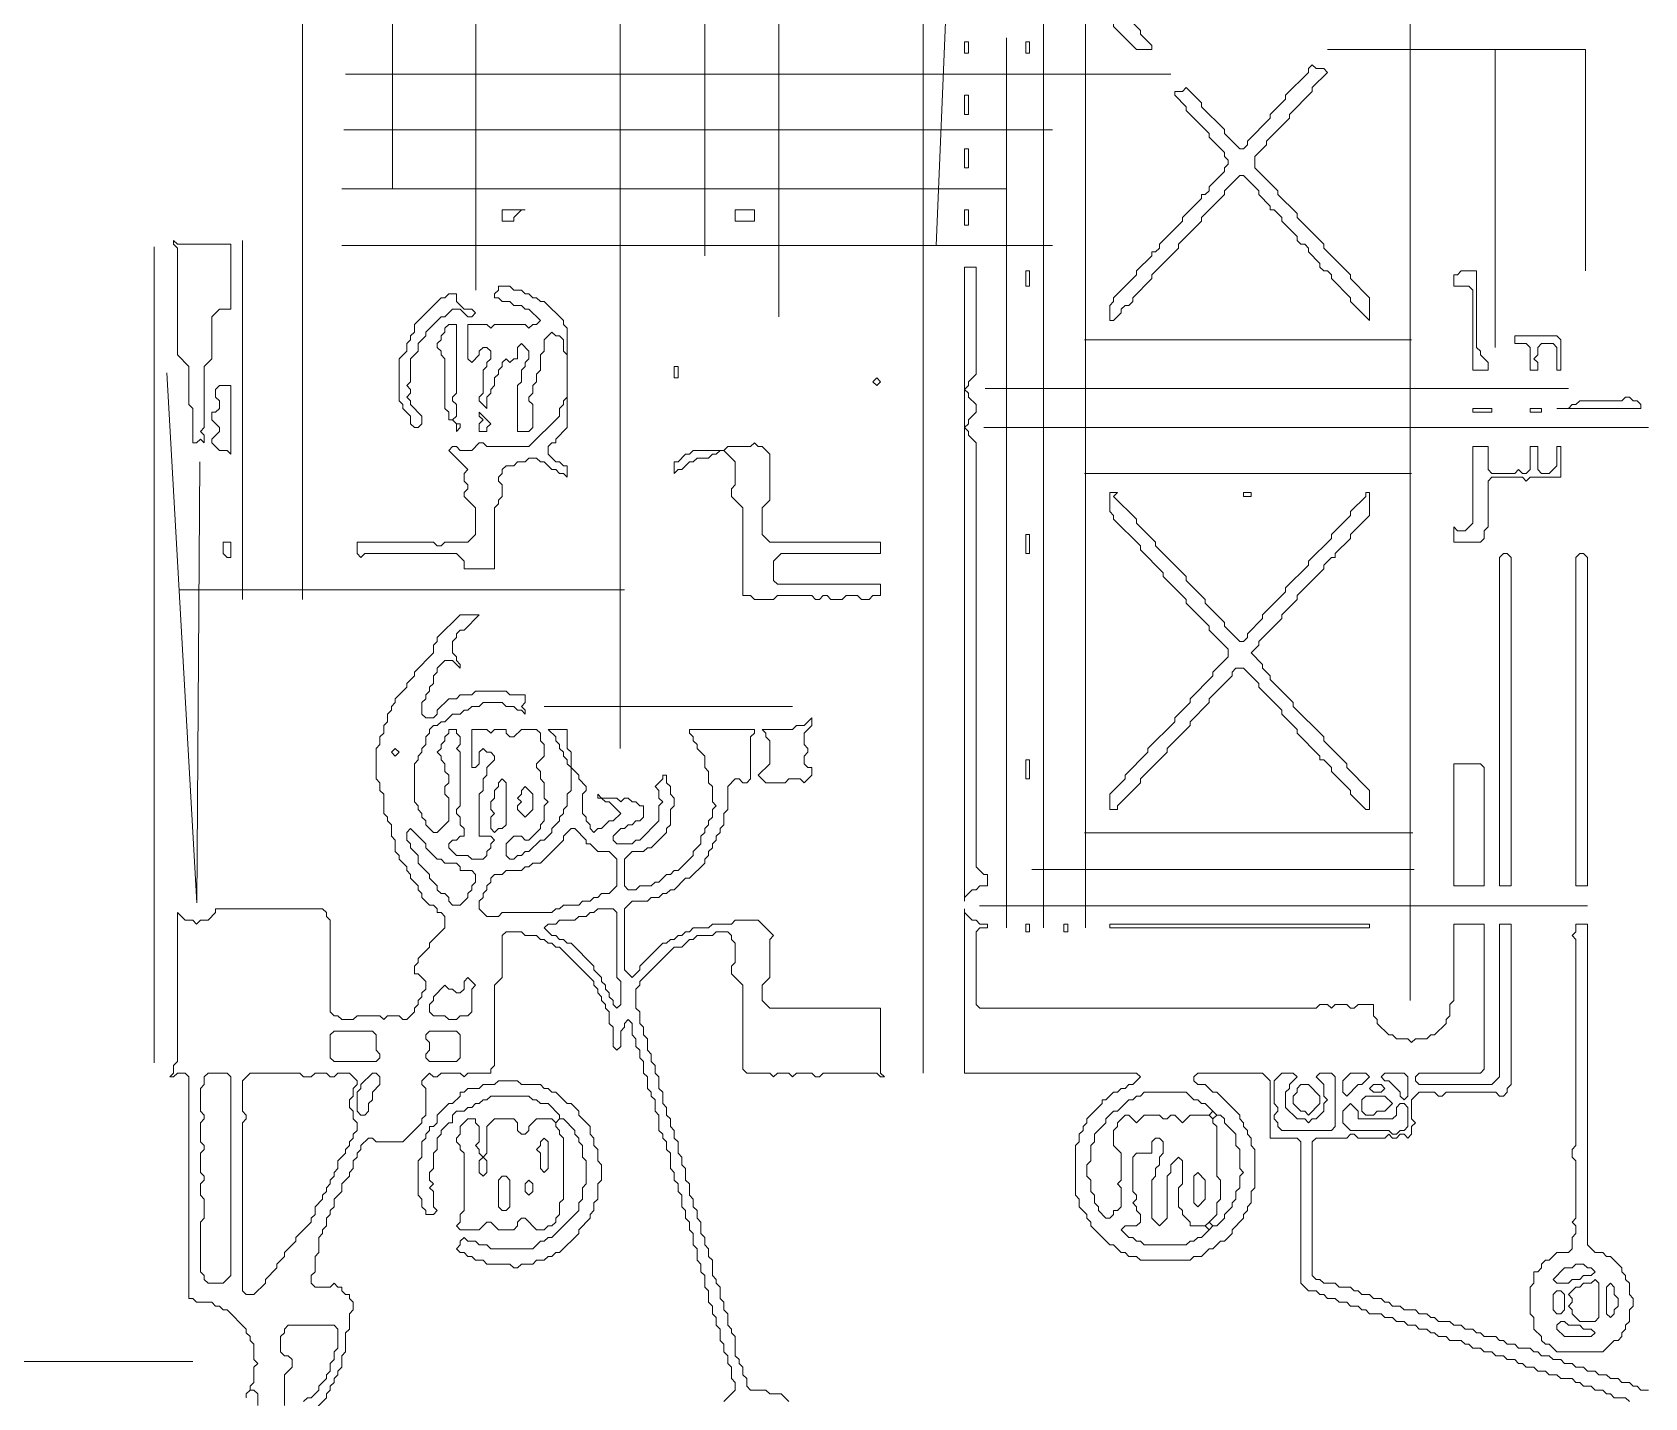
# Model space of a CAD drawing. Header units: millimetres. Extents: x 4 to 412, y 3 to 290.
# Drawn here: x 118.58 to 155.53, y 137.05 to 168.36 of the extents above; entities that cross this region are included whole.
import ezdxf

# ---------------------------------------------------------------- set-up
doc = ezdxf.new("R2010")
doc.units = ezdxf.units.MM
for name, color, linetype, lineweight in [('TRACE_CURVE', 6, 'CONTINUOUS', 0), ('TRACE_STRAIGHT', 5, 'CONTINUOUS', 0), ('TRACE_TEXT_SYMBOL', 6, 'CONTINUOUS', 0)]:
    doc.layers.add(name, color=color, linetype=linetype, lineweight=lineweight)

msp = doc.modelspace()

# ---------------------------------------------------------------- linework, layer by layer
at = {"layer": 'TRACE_CURVE', "color": 6}
for points in [[(139.944, 162.976), (139.944, 148.438), (139.944, 148.526), (140.119, 148.701), (140.206, 148.701), (140.294, 148.789), (140.469, 148.789), (140.469, 149.051), (140.382, 149.051), (140.206, 149.227), (140.206, 158.947), (140.031, 159.123), (140.031, 159.21), (139.944, 159.298), (140.031, 159.385), (140.031, 159.473), (140.206, 159.648), (140.206, 159.823), (140.031, 159.998), (140.031, 160.086), (139.944, 160.173), (140.031, 160.261), (140.031, 160.349), (140.206, 160.524), (140.206, 162.976)], [(126.808, 151.854), (126.895, 151.941), (126.983, 151.854), (126.895, 151.766)], [(129.26, 151.153), (129.347, 151.241), (129.435, 151.153), (129.435, 150.19), (129.347, 150.102), (129.26, 150.102), (129.172, 150.015), (129.085, 150.102), (129.085, 150.365), (129.172, 150.453), (129.085, 150.54), (129.085, 150.715), (129.172, 150.803), (129.172, 150.978), (129.26, 151.066)], [(129.785, 150.978), (129.873, 151.066), (130.048, 150.891), (130.048, 150.54), (129.873, 150.365), (129.698, 150.54), (129.698, 150.628), (129.785, 150.715), (129.698, 150.803), (129.785, 150.891)], [(127.158, 150.015), (127.245, 150.102), (127.596, 149.752), (127.596, 149.665), (127.859, 149.402), (127.946, 149.402), (128.034, 149.314), (128.296, 149.314), (128.384, 149.227), (128.384, 149.139), (128.647, 149.139), (128.734, 149.051), (128.734, 148.876), (128.647, 148.789), (128.647, 148.701), (128.559, 148.614), (128.559, 148.526), (128.384, 148.351), (128.209, 148.351), (128.121, 148.438), (128.121, 148.526), (128.034, 148.614), (127.946, 148.614), (127.859, 148.701), (127.859, 148.789), (127.683, 148.964), (127.683, 149.051), (127.421, 149.314), (127.421, 149.489), (127.245, 149.665), (127.245, 149.752), (127.158, 149.84)], [(130.924, 150.102), (131.011, 150.102), (131.274, 149.84), (131.274, 149.752), (131.361, 149.752), (131.537, 149.577), (131.799, 149.577), (131.974, 149.402), (131.974, 148.789), (131.799, 148.614), (131.624, 148.614), (131.537, 148.526), (131.449, 148.526), (131.361, 148.438), (131.186, 148.438), (131.099, 148.351), (130.748, 148.351), (130.661, 148.263), (130.573, 148.263), (130.486, 148.176), (129.347, 148.176), (129.26, 148.088), (128.997, 148.088), (128.822, 148.263), (128.822, 148.438), (128.909, 148.526), (128.909, 148.614), (128.997, 148.701), (128.997, 148.789), (129.085, 148.876), (129.085, 148.964), (129.172, 149.051), (129.347, 149.051), (129.435, 149.139), (129.785, 149.139), (129.873, 149.227), (129.96, 149.227), (130.048, 149.314), (130.223, 149.314), (130.748, 149.84), (130.748, 149.927)], [(131.449, 148.176), (131.537, 148.263), (131.887, 148.263), (131.974, 148.176), (131.974, 146.687), (132.062, 146.599), (132.062, 146.074), (131.974, 145.986), (131.887, 146.074), (131.887, 146.162), (131.799, 146.249), (131.799, 146.337), (131.712, 146.424), (131.712, 146.512), (131.624, 146.599), (131.624, 146.687), (131.449, 146.862), (131.449, 146.95), (130.924, 147.475), (130.836, 147.475), (130.748, 147.563), (130.661, 147.563), (130.573, 147.65), (130.486, 147.65), (130.311, 147.825), (130.398, 147.913), (130.573, 147.913), (130.661, 148.001), (131.011, 148.001), (131.099, 148.088), (131.274, 148.088), (131.361, 148.176)], [(128.472, 146.599), (128.559, 146.687), (128.734, 146.512), (128.647, 146.424), (128.647, 145.899), (128.559, 145.811), (128.384, 145.811), (128.296, 145.724), (128.121, 145.724), (128.034, 145.811), (127.771, 145.811), (127.683, 145.899), (127.683, 146.074), (127.771, 146.162), (127.771, 146.249), (128.034, 146.512), (128.121, 146.424), (128.209, 146.424), (128.296, 146.337), (128.384, 146.337), (128.472, 146.424)], [(125.406, 145.373), (125.494, 145.461), (126.37, 145.461), (126.457, 145.373), (126.457, 145.023), (126.545, 144.935), (126.545, 144.848), (126.457, 144.76), (125.494, 144.76), (125.406, 144.848)], [(127.596, 145.373), (127.683, 145.461), (128.296, 145.461), (128.384, 145.373), (128.384, 144.848), (128.296, 144.76), (127.683, 144.76), (127.596, 144.848), (127.596, 144.935), (127.683, 145.023), (127.683, 145.198), (127.596, 145.286)], [(122.516, 144.41), (122.604, 144.498), (123.042, 144.498), (123.129, 144.41), (123.129, 139.856), (122.954, 139.681), (122.604, 139.681), (122.516, 139.769), (122.516, 139.856), (122.429, 139.944), (122.429, 141.082), (122.516, 141.17), (122.516, 141.608), (122.429, 141.695), (122.429, 141.958), (122.516, 142.046), (122.516, 142.133), (122.429, 142.221), (122.429, 142.659), (122.516, 142.746), (122.516, 142.834), (122.429, 142.921), (122.429, 143.359), (122.516, 143.447), (122.516, 143.534), (122.429, 143.622), (122.429, 144.147), (122.516, 144.235)], [(123.567, 144.498), (124.706, 144.498), (124.793, 144.41), (124.969, 144.41), (125.056, 144.498), (125.319, 144.498), (125.406, 144.41), (125.494, 144.41), (125.582, 144.498), (125.844, 144.498), (126.019, 144.322), (126.019, 144.235), (125.932, 144.147), (125.932, 143.972), (125.844, 143.885), (125.844, 143.709), (125.932, 143.622), (125.932, 143.447), (126.019, 143.359), (126.019, 143.184), (125.932, 143.096), (125.932, 143.009), (125.844, 142.921), (125.844, 142.834), (125.757, 142.746), (125.757, 142.659), (125.582, 142.483), (125.582, 142.308), (125.494, 142.221), (125.494, 142.133), (125.406, 142.046), (125.406, 141.958), (125.319, 141.87), (125.319, 141.783), (125.231, 141.695), (125.231, 141.608), (125.056, 141.433), (125.056, 141.257), (124.969, 141.17), (124.969, 141.082), (124.618, 140.732), (124.618, 140.644), (124.356, 140.382), (124.356, 140.294), (124.18, 140.119), (124.18, 140.031), (123.918, 139.769), (123.918, 139.681), (123.655, 139.418), (123.48, 139.418), (123.392, 139.506), (123.392, 143.359), (123.48, 143.447), (123.48, 143.534), (123.392, 143.622), (123.392, 144.322)], [(126.37, 144.498), (126.457, 144.498), (126.545, 144.41), (126.545, 144.235), (126.37, 144.06), (126.37, 143.885), (126.282, 143.797), (126.282, 143.622), (126.195, 143.534), (126.107, 143.534), (126.019, 143.622), (126.019, 144.06), (126.107, 144.147), (126.107, 144.235)], [(147.212, 144.498), (147.475, 144.498), (147.563, 144.41), (147.388, 144.235), (147.388, 144.147), (147.3, 144.06), (147.3, 143.709), (147.563, 143.447), (147.738, 143.447), (147.825, 143.359), (147.913, 143.447), (148.001, 143.447), (148.176, 143.622), (148.176, 143.797), (148.263, 143.885), (148.176, 143.972), (148.176, 144.235), (148.001, 144.41), (148.088, 144.498), (148.351, 144.498), (148.438, 144.41), (148.438, 143.272), (148.351, 143.184), (147.212, 143.184), (147.125, 143.272), (147.125, 143.359), (147.037, 143.447), (147.037, 143.534), (147.125, 143.622), (147.125, 143.709), (147.037, 143.797), (147.037, 144.322)], [(147.563, 144.147), (147.65, 144.235), (147.825, 144.235), (148.088, 143.972), (148.088, 143.797), (147.825, 143.534), (147.738, 143.622), (147.65, 143.622), (147.475, 143.797), (147.475, 143.972), (147.563, 144.06)], [(148.789, 144.498), (149.139, 144.498), (149.227, 144.41), (149.051, 144.235), (148.964, 144.235), (148.701, 143.972), (148.614, 144.06), (148.614, 144.322)], [(149.227, 144.147), (149.314, 144.235), (149.489, 144.235), (149.577, 144.147), (149.489, 144.06), (149.314, 144.06)], [(149.489, 144.41), (149.577, 144.498), (150.015, 144.498), (150.102, 144.41), (150.102, 143.972), (150.015, 143.885), (149.927, 143.972), (149.927, 144.06), (149.665, 144.322), (149.577, 144.322)], [(143.972, 143.972), (144.06, 144.06), (145.023, 144.06), (145.198, 143.885), (145.286, 143.885), (145.373, 143.797), (145.461, 143.797), (145.636, 143.622), (145.549, 143.534), (145.111, 143.534), (144.935, 143.359), (144.76, 143.534), (144.673, 143.534), (144.585, 143.447), (144.498, 143.447), (144.41, 143.534), (144.06, 143.534), (143.885, 143.359), (143.709, 143.534), (143.622, 143.534), (143.447, 143.359), (143.447, 143.272), (143.359, 143.184), (143.359, 142.834), (143.534, 142.659), (143.534, 142.046), (143.447, 141.958), (143.534, 141.87), (143.534, 141.433), (143.447, 141.345), (143.359, 141.345), (143.359, 141.257), (143.272, 141.17), (143.184, 141.17), (143.009, 141.345), (143.009, 141.433), (142.921, 141.52), (142.921, 141.695), (142.834, 141.783), (142.834, 142.046), (142.746, 142.133), (142.746, 142.396), (142.834, 142.483), (142.834, 142.834), (142.921, 142.921), (142.921, 143.096), (143.184, 143.359), (143.184, 143.447), (143.359, 143.622), (143.447, 143.622), (143.709, 143.885), (143.797, 143.885), (143.885, 143.972)], [(148.789, 143.797), (148.964, 143.622), (148.964, 143.447), (149.752, 143.447), (149.84, 143.534), (149.84, 143.709), (149.927, 143.797), (150.015, 143.797), (150.102, 143.709), (150.102, 143.272), (150.015, 143.184), (149.927, 143.184), (149.84, 143.096), (149.752, 143.096), (149.665, 143.184), (148.789, 143.184), (148.614, 143.359), (148.614, 143.622)], [(149.051, 143.885), (149.139, 143.972), (149.577, 143.972), (149.752, 143.797), (149.577, 143.622), (149.402, 143.622), (149.314, 143.534), (149.139, 143.534), (149.051, 143.622)], [(145.549, 143.534), (145.636, 143.622), (145.724, 143.534), (145.636, 143.447)], [(145.636, 143.447), (145.724, 143.534), (145.811, 143.534), (145.899, 143.447), (145.899, 143.359), (146.162, 143.096), (146.162, 142.834), (146.249, 142.746), (146.249, 142.308), (146.337, 142.221), (146.249, 142.133), (146.249, 141.87), (146.162, 141.783), (146.162, 141.608), (146.074, 141.52), (146.074, 141.433), (145.899, 141.257), (145.899, 141.17), (145.724, 140.995), (145.636, 140.995), (145.549, 141.082), (145.724, 141.257), (145.724, 141.52), (145.811, 141.608), (145.811, 142.046), (145.724, 142.133), (145.724, 143.272), (145.636, 143.359)], [(144.235, 142.921), (144.322, 143.009), (144.41, 143.009), (144.498, 142.921), (144.498, 142.659), (144.41, 142.571), (144.41, 142.396), (144.322, 142.308), (144.322, 142.133), (144.235, 142.046), (144.235, 141.17), (144.41, 140.995), (144.585, 141.17), (144.585, 142.133), (144.673, 142.221), (144.673, 142.396), (144.848, 142.571), (144.935, 142.483), (144.935, 141.958), (144.848, 141.87), (144.848, 141.433), (144.935, 141.345), (144.935, 141.257), (145.111, 141.082), (145.111, 140.995), (145.461, 140.995), (145.549, 140.907), (145.373, 140.732), (145.286, 140.732), (145.198, 140.644), (145.111, 140.644), (145.023, 140.557), (144.06, 140.557), (143.972, 140.644), (143.885, 140.644), (143.797, 140.732), (143.709, 140.732), (143.534, 140.907), (143.622, 140.995), (143.885, 140.995), (143.972, 141.082), (143.972, 141.257), (143.885, 141.345), (143.885, 141.433), (143.797, 141.52), (143.885, 141.608), (143.885, 141.695), (143.797, 141.783), (143.797, 142.571), (143.885, 142.659), (144.235, 142.659)], [(145.198, 142.133), (145.286, 142.221), (145.461, 142.046), (145.461, 141.608), (145.286, 141.433), (145.198, 141.52)], [(145.461, 140.995), (145.549, 141.082), (145.636, 140.995), (145.549, 140.907)]]:
    msp.add_lwpolyline(points, close=True, dxfattribs=at)
for points in [[(128.384, 155.007), (127.859, 154.481), (127.859, 154.394), (127.771, 154.306), (127.771, 154.131), (127.333, 153.693), (127.333, 153.605), (127.158, 153.43), (127.158, 153.343), (126.895, 153.08), (126.895, 152.992), (126.808, 152.905), (126.808, 152.817), (126.72, 152.73), (126.72, 152.554), (126.632, 152.467), (126.632, 152.292), (126.545, 152.204), (126.545, 152.029), (126.457, 151.941), (126.457, 151.241), (126.545, 151.153), (126.545, 150.978), (126.632, 150.891), (126.632, 150.453), (126.72, 150.365), (126.72, 150.278), (126.808, 150.19), (126.808, 149.927), (126.895, 149.84), (126.895, 149.577), (126.983, 149.489), (126.983, 149.402), (127.158, 149.227), (127.158, 149.139), (127.245, 149.051), (127.245, 148.964), (127.421, 148.789), (127.421, 148.701), (127.508, 148.614), (127.508, 148.526), (127.683, 148.351), (127.771, 148.351), (127.859, 148.263), (127.859, 148.176), (127.946, 148.176), (128.034, 148.088), (128.034, 147.825), (127.683, 147.475), (127.683, 147.388), (127.421, 147.125), (127.421, 147.037), (127.333, 146.95), (127.333, 146.775), (127.421, 146.775), (127.596, 146.599), (127.596, 146.424), (127.508, 146.337), (127.508, 146.249), (127.421, 146.162), (127.421, 146.074), (127.333, 145.986), (127.333, 145.899), (127.158, 145.724)], [(128.209, 152.73), (128.384, 152.73), (128.472, 152.817), (128.559, 152.817), (128.647, 152.905), (128.822, 152.905), (128.909, 152.992), (129.347, 152.992), (129.435, 152.905), (129.61, 152.905), (129.698, 152.817), (129.785, 152.817), (129.873, 152.73), (129.873, 152.817), (129.785, 152.905), (129.873, 152.992), (129.873, 153.167), (129.522, 153.167), (129.435, 153.255), (128.734, 153.255), (128.647, 153.167), (128.384, 153.167), (128.296, 153.08), (128.121, 153.08), (127.859, 152.817), (127.859, 152.73), (127.771, 152.642), (127.596, 152.642), (127.508, 152.73), (127.508, 152.992), (127.596, 153.08), (127.596, 153.167), (127.683, 153.255), (127.683, 153.343), (127.771, 153.43), (127.771, 153.605), (127.859, 153.693), (127.859, 153.781), (128.034, 153.956), (128.209, 153.956), (128.384, 153.781), (128.384, 153.868), (128.296, 153.956), (128.296, 154.043), (128.209, 154.131), (128.209, 154.394), (128.296, 154.481), (128.296, 154.569), (128.384, 154.656), (128.472, 154.656), (128.822, 155.007), (128.384, 155.007)], [(128.997, 149.577), (128.997, 149.489), (128.909, 149.402), (128.647, 149.402), (128.559, 149.489), (128.296, 149.489), (128.121, 149.665), (128.121, 149.752), (128.209, 149.84), (128.296, 149.84), (128.384, 149.927), (128.472, 149.927), (128.472, 150.102), (128.384, 150.19), (128.384, 150.365), (128.296, 150.453), (128.296, 150.54), (128.384, 150.628), (128.384, 151.854), (128.296, 151.941), (128.384, 152.029), (128.384, 152.204), (128.296, 152.292), (128.296, 152.379), (128.121, 152.379), (128.121, 152.292), (128.034, 152.204), (128.034, 152.117), (127.946, 152.029), (127.946, 151.941), (127.859, 151.854), (127.946, 151.766), (127.946, 151.679), (128.034, 151.591), (128.034, 151.416), (128.121, 151.328), (128.121, 151.153), (128.034, 151.066), (128.034, 150.891), (128.121, 150.803), (128.121, 150.278), (127.859, 150.015), (127.771, 150.015), (127.596, 150.19), (127.596, 150.278), (127.508, 150.365), (127.508, 150.453), (127.421, 150.54), (127.421, 150.628), (127.333, 150.715), (127.333, 151.591), (127.421, 151.679), (127.421, 151.766), (127.508, 151.854), (127.508, 151.941), (127.596, 152.029), (127.596, 152.204), (127.683, 152.292), (127.683, 152.379), (127.771, 152.467), (127.859, 152.467), (127.946, 152.554), (128.034, 152.554), (128.209, 152.73)], [(130.748, 150.453), (130.661, 150.365), (130.661, 150.278), (130.486, 150.102), (130.486, 150.015), (130.311, 149.84), (130.223, 149.84), (129.96, 149.577), (129.873, 149.577), (129.785, 149.489), (129.698, 149.489), (129.61, 149.402), (129.522, 149.402), (129.435, 149.489), (129.435, 149.752), (129.61, 149.927), (129.785, 149.927), (129.873, 149.84), (129.96, 149.84), (130.223, 150.102), (130.223, 150.19), (130.311, 150.278), (130.311, 150.628), (130.398, 150.715), (130.311, 150.803), (130.311, 151.153), (130.223, 151.241), (130.223, 151.416), (130.135, 151.504), (130.135, 151.591), (130.311, 151.766), (130.311, 152.029), (130.223, 152.117), (130.223, 152.292), (130.135, 152.379), (129.785, 152.379), (129.61, 152.204), (129.522, 152.204), (129.435, 152.292), (129.435, 152.379), (129.172, 152.379), (129.085, 152.292), (128.997, 152.379), (128.647, 152.379), (128.647, 151.504), (128.734, 151.504), (128.822, 151.591), (128.822, 151.854), (128.909, 151.941), (128.997, 151.854), (129.085, 151.854), (129.172, 151.766), (129.172, 151.679), (128.997, 151.504), (128.997, 151.328), (128.909, 151.241), (128.909, 150.978), (128.822, 150.891), (128.822, 149.927), (129.085, 149.927), (129.172, 149.84), (129.085, 149.752), (129.085, 149.665), (128.997, 149.577)], [(132.938, 150.628), (132.938, 150.278), (132.5, 149.84), (132.412, 149.84), (132.325, 149.752), (131.974, 149.752), (131.887, 149.84), (131.887, 149.927), (132.062, 150.102), (132.15, 150.102), (132.237, 150.19), (132.325, 150.19), (132.412, 150.278), (132.5, 150.278), (132.588, 150.365), (132.588, 150.628), (132.5, 150.628), (132.412, 150.715), (132.325, 150.715), (132.237, 150.803), (132.15, 150.803), (132.062, 150.715), (131.974, 150.803), (131.624, 150.803), (131.537, 150.891), (131.537, 150.803), (131.624, 150.803), (131.712, 150.715), (131.799, 150.715), (132.062, 150.453), (131.887, 150.278), (131.799, 150.278), (131.624, 150.102), (131.537, 150.102), (131.449, 150.015), (131.361, 150.102), (131.361, 150.19), (131.274, 150.278), (131.274, 150.365), (131.186, 150.453), (131.186, 150.891), (131.274, 150.978), (131.274, 151.066), (131.099, 151.241), (131.099, 151.328), (130.924, 151.504), (130.924, 151.854), (130.836, 151.941), (130.836, 152.379), (130.398, 152.379), (130.573, 152.204), (130.573, 152.117), (130.661, 152.029), (130.661, 151.941), (130.748, 151.854), (130.748, 151.766), (130.836, 151.679), (130.836, 151.591), (130.924, 151.504), (130.924, 150.978), (130.836, 150.891), (130.836, 150.628), (130.748, 150.54), (130.748, 150.453)], [(134.689, 151.241), (134.777, 151.241), (134.864, 151.153), (134.952, 151.153), (135.04, 151.241), (135.04, 152.204), (135.127, 152.292), (135.127, 152.379), (133.638, 152.379), (133.638, 152.292), (133.726, 152.204), (133.726, 152.117), (133.814, 152.029), (133.814, 151.941), (133.989, 151.766), (133.989, 151.504), (134.076, 151.416), (134.076, 151.153), (134.164, 151.066), (134.164, 150.715), (134.251, 150.628), (134.164, 150.54), (134.164, 150.365), (134.076, 150.278), (134.076, 150.19), (133.989, 150.102), (133.989, 150.015), (133.901, 149.927), (133.901, 149.752), (133.726, 149.577), (133.726, 149.489), (133.376, 149.139), (133.288, 149.139), (133.201, 149.051), (133.113, 149.051), (132.938, 148.876), (132.85, 148.876), (132.763, 148.789), (132.5, 148.789), (132.412, 148.701), (132.237, 148.701), (132.15, 148.789), (132.15, 149.402), (132.325, 149.577), (132.588, 149.577), (132.675, 149.665), (132.763, 149.665), (133.113, 150.015), (133.113, 150.102), (133.201, 150.19), (133.201, 150.54), (133.288, 150.628), (133.288, 150.803), (133.201, 150.891), (133.201, 151.066), (133.113, 151.153), (133.113, 151.328), (133.025, 151.328), (133.025, 151.241), (132.85, 151.066), (132.938, 150.978), (132.938, 150.803), (133.025, 150.715), (132.938, 150.628)], [(135.565, 144.41), (135.653, 144.498), (135.915, 144.498), (136.003, 144.41), (136.09, 144.498), (136.441, 144.498), (136.528, 144.41), (136.616, 144.41), (136.704, 144.498), (137.93, 144.498), (138.017, 144.41), (138.105, 144.41), (138.017, 144.498), (138.017, 145.986), (135.477, 145.986), (135.302, 146.162), (135.302, 146.512), (135.477, 146.687), (135.477, 147.563), (135.565, 147.65), (135.215, 148.001), (134.689, 148.001), (134.602, 147.913), (134.164, 147.913), (134.076, 147.825), (133.726, 147.825), (133.638, 147.738), (133.551, 147.738), (133.463, 147.65), (133.376, 147.65), (133.288, 147.563), (133.201, 147.563), (133.113, 147.475), (133.025, 147.475), (132.5, 146.95), (132.5, 146.862), (132.325, 146.687), (132.15, 146.862), (132.15, 148.263), (132.325, 148.438), (132.675, 148.438), (132.763, 148.526), (132.938, 148.526), (133.025, 148.614), (133.113, 148.614), (133.201, 148.701), (133.288, 148.701), (133.551, 148.964), (133.638, 148.964), (133.989, 149.314), (133.989, 149.402), (134.076, 149.489), (134.076, 149.577), (134.164, 149.665), (134.164, 149.752), (134.251, 149.84), (134.251, 149.927), (134.339, 150.015), (134.339, 150.102), (134.427, 150.19), (134.427, 150.453), (134.514, 150.54), (134.514, 151.066), (134.689, 151.241)], [(127.158, 145.724), (127.07, 145.724), (126.983, 145.811), (126.72, 145.811), (126.632, 145.724), (126.545, 145.811), (126.019, 145.811), (125.932, 145.724), (125.669, 145.724), (125.582, 145.811), (125.494, 145.811), (125.406, 145.899), (125.406, 148.001), (125.319, 148.088), (125.319, 148.176), (125.231, 148.263), (122.779, 148.263), (122.779, 148.176), (122.604, 148.001), (122.429, 148.001), (122.341, 147.913), (122.254, 148.001), (122.079, 148.001), (121.903, 148.176), (121.903, 144.76), (121.816, 144.673), (121.816, 144.498), (121.728, 144.41), (121.816, 144.41), (121.903, 144.498), (122.079, 144.498), (122.166, 144.41), (122.166, 139.331), (122.254, 139.331), (122.341, 139.243), (122.692, 139.243), (122.779, 139.156), (122.867, 139.156), (122.954, 139.068), (123.042, 139.068), (123.48, 138.63), (123.48, 138.543), (123.567, 138.455), (123.567, 138.367), (123.655, 138.28), (123.655, 137.93), (123.743, 137.842), (123.655, 137.754), (123.655, 137.404), (123.567, 137.317), (123.567, 137.229), (123.48, 137.141), (123.48, 137.054), (123.48, 137.141), (123.567, 137.229), (123.655, 137.229), (123.743, 137.141), (123.743, 136.879)], [(151.854, 144.585), (151.854, 147.913), (151.153, 147.913), (151.153, 146.162), (151.066, 146.074), (151.066, 145.811), (150.978, 145.724), (150.978, 145.636), (150.715, 145.373), (150.628, 145.373), (150.54, 145.286), (150.278, 145.286), (150.19, 145.198), (150.102, 145.286), (149.84, 145.286), (149.752, 145.373), (149.665, 145.373), (149.402, 145.636), (149.402, 145.724), (149.314, 145.811), (149.314, 146.074), (148.964, 146.074), (148.876, 145.986), (148.789, 145.986), (148.701, 146.074), (148.438, 146.074), (148.351, 145.986), (148.263, 146.074), (148.088, 146.074), (148.001, 145.986), (140.294, 145.986), (140.206, 146.074), (140.206, 147.738), (140.294, 147.825), (140.469, 147.825), (140.469, 147.913), (140.294, 147.913), (140.206, 148.001), (140.119, 148.001), (139.944, 148.176), (139.944, 148.263), (139.944, 144.498), (143.885, 144.498), (143.972, 144.41), (143.797, 144.235), (143.709, 144.235), (143.622, 144.147), (143.534, 144.147), (143.447, 144.06), (143.359, 144.06), (143.184, 143.885), (143.096, 143.885), (143.096, 143.797), (142.746, 143.447), (142.746, 143.359), (142.659, 143.272), (142.659, 143.184), (142.571, 143.096), (142.571, 142.921), (142.483, 142.834), (142.483, 141.695), (142.571, 141.608), (142.571, 141.433), (142.746, 141.257)], [(151.066, 138.805), (150.803, 138.805), (150.715, 138.893), (150.628, 138.893), (150.54, 138.98), (150.365, 138.98), (150.278, 139.068), (150.015, 139.068), (149.927, 139.156), (149.752, 139.156), (149.665, 139.243), (149.577, 139.243), (149.489, 139.331), (149.314, 139.331), (149.227, 139.418), (149.051, 139.418), (148.964, 139.506), (148.876, 139.506), (148.789, 139.593), (148.526, 139.593), (148.438, 139.681), (148.176, 139.681), (148.088, 139.769), (148.001, 139.769), (147.913, 139.856), (147.913, 142.921), (148.001, 143.009), (148.701, 143.009), (148.789, 143.096), (148.876, 143.096), (148.964, 143.009), (149.577, 143.009), (149.665, 143.096), (149.752, 143.009), (149.84, 143.009), (149.927, 143.096), (150.015, 143.096), (150.102, 143.009), (150.19, 143.096), (150.19, 143.272), (150.278, 143.359), (150.19, 143.447), (150.19, 143.885), (150.365, 144.06), (150.715, 144.06), (150.803, 143.972), (150.891, 143.972), (150.978, 144.06), (152.117, 144.06), (152.204, 143.972), (152.292, 143.972), (152.379, 144.06), (152.379, 144.147), (152.467, 144.235), (152.467, 147.913), (152.204, 147.913), (152.204, 144.41), (152.029, 144.235), (150.365, 144.235), (150.278, 144.322), (150.278, 144.41), (150.365, 144.498), (151.766, 144.498), (151.854, 144.585)], [(129.085, 144.498), (129.085, 144.585), (129.172, 144.673), (129.172, 146.512), (129.347, 146.687), (129.347, 147.65), (129.435, 147.738), (129.785, 147.738), (129.873, 147.65), (130.135, 147.65), (130.223, 147.563), (130.311, 147.563), (130.398, 147.475), (130.486, 147.475), (130.573, 147.388), (130.661, 147.388), (131.449, 146.599), (131.449, 146.512), (131.537, 146.424), (131.537, 146.337), (131.624, 146.249), (131.624, 146.162), (131.712, 146.074), (131.712, 145.986), (131.799, 145.899), (131.799, 145.636), (131.887, 145.549), (131.887, 145.111), (131.974, 145.023), (132.062, 145.111), (132.062, 145.461), (132.15, 145.549), (132.15, 145.636), (132.237, 145.724), (132.325, 145.636), (132.325, 145.373), (132.412, 145.286), (132.412, 145.111), (132.5, 145.023), (132.5, 144.848), (132.588, 144.76), (132.588, 144.498), (132.675, 144.41), (132.675, 144.147), (132.763, 144.06), (132.763, 143.972), (132.85, 143.885), (132.85, 143.622), (132.938, 143.534), (132.938, 143.184), (133.025, 143.096), (133.025, 143.009), (133.113, 142.921), (133.113, 142.746), (133.201, 142.659), (133.201, 142.308), (133.288, 142.221), (133.288, 142.046), (133.376, 141.958), (133.376, 141.783), (133.463, 141.695), (133.463, 141.433), (133.551, 141.345), (133.551, 141.17)], [(134.251, 139.769), (134.164, 139.856), (134.164, 140.206), (134.076, 140.294), (134.076, 140.469), (133.989, 140.557), (133.989, 140.732), (133.901, 140.82), (133.901, 141.082), (133.814, 141.17), (133.814, 141.345), (133.726, 141.433), (133.726, 141.608), (133.638, 141.695), (133.638, 141.958), (133.551, 142.046), (133.551, 142.308), (133.463, 142.396), (133.463, 142.571), (133.376, 142.659), (133.376, 142.921), (133.288, 143.009), (133.288, 143.184), (133.201, 143.272), (133.201, 143.447), (133.113, 143.534), (133.113, 143.709), (133.025, 143.797), (133.025, 144.06), (132.938, 144.147), (132.938, 144.41), (132.85, 144.498), (132.85, 144.673), (132.763, 144.76), (132.763, 144.935), (132.675, 145.023), (132.675, 145.286), (132.588, 145.373), (132.588, 145.549), (132.5, 145.636), (132.5, 145.899), (132.412, 145.986), (132.412, 146.424), (132.5, 146.512), (132.5, 146.599), (133.288, 147.388), (133.463, 147.388), (133.638, 147.563), (133.726, 147.563), (133.814, 147.65), (134.164, 147.65), (134.251, 147.738), (134.514, 147.738), (134.602, 147.65), (134.602, 147.563), (134.689, 147.475), (134.689, 147.037), (134.602, 146.95), (134.602, 146.775), (134.864, 146.512), (134.864, 144.585), (134.952, 144.498), (135.477, 144.498), (135.565, 144.41)], [(125.406, 137.317), (125.494, 137.404), (125.494, 137.492), (125.582, 137.579), (125.582, 137.667), (125.669, 137.754), (125.669, 138.017), (125.757, 138.105), (125.757, 138.543), (125.844, 138.63), (125.844, 138.98), (125.932, 139.068), (125.932, 139.243), (125.844, 139.331), (125.844, 139.418), (125.757, 139.418), (125.669, 139.506), (125.669, 139.593), (125.582, 139.593), (125.494, 139.681), (125.406, 139.593), (125.056, 139.593), (124.969, 139.681), (124.969, 139.856), (125.056, 139.944), (125.056, 140.294), (125.144, 140.382), (125.144, 140.732), (125.231, 140.82), (125.231, 140.907), (125.319, 140.995), (125.319, 141.17), (125.406, 141.257), (125.406, 141.345), (125.494, 141.433), (125.494, 141.608), (125.669, 141.783), (125.669, 141.958), (125.844, 142.133), (125.844, 142.221), (125.932, 142.308), (125.932, 142.483), (126.019, 142.571), (126.019, 142.659), (126.107, 142.746), (126.107, 142.834), (126.282, 143.009), (126.37, 143.009), (126.457, 142.921), (127.07, 142.921), (127.508, 143.359), (127.508, 143.447), (127.596, 143.534), (127.596, 144.147), (127.508, 144.235), (127.508, 144.322), (127.683, 144.498), (127.771, 144.41), (127.859, 144.41), (127.946, 144.498), (128.384, 144.498), (128.472, 144.41), (128.559, 144.498), (129.085, 144.498)], [(142.746, 141.257), (142.746, 141.17), (142.834, 141.082), (142.834, 140.995), (143.272, 140.557), (143.359, 140.557), (143.534, 140.382), (143.622, 140.382), (143.709, 140.294), (143.885, 140.294), (143.972, 140.206), (145.111, 140.206), (145.198, 140.294), (145.373, 140.294), (145.549, 140.469), (145.636, 140.469), (145.811, 140.644), (145.899, 140.644), (146.074, 140.82), (146.074, 140.907), (146.337, 141.17), (146.337, 141.257), (146.424, 141.345), (146.424, 141.433), (146.512, 141.52), (146.512, 141.783), (146.599, 141.87), (146.599, 142.746), (146.512, 142.834), (146.512, 143.009), (146.424, 143.096), (146.424, 143.184), (146.337, 143.272), (146.337, 143.359), (146.249, 143.447), (146.249, 143.534), (145.724, 144.06), (145.636, 144.06), (145.461, 144.235), (145.286, 144.235), (145.198, 144.322), (145.198, 144.41), (145.286, 144.498), (146.775, 144.498), (146.95, 144.322), (146.95, 143.009), (147.563, 143.009), (147.65, 142.921), (147.65, 139.681), (147.825, 139.506), (148.001, 139.506), (148.088, 139.418), (148.176, 139.418), (148.263, 139.331), (148.438, 139.331), (148.526, 139.243), (148.701, 139.243), (148.789, 139.156), (148.964, 139.156), (149.051, 139.068), (149.139, 139.068), (149.227, 138.98), (149.489, 138.98), (149.577, 138.893)], [(133.551, 141.17), (133.638, 141.082), (133.638, 140.907), (133.726, 140.82), (133.726, 140.557), (133.814, 140.469), (133.814, 140.206), (133.901, 140.119), (133.901, 139.944), (133.989, 139.856), (133.989, 139.593), (134.076, 139.506), (134.076, 139.243), (134.164, 139.156), (134.164, 138.98), (134.251, 138.893), (134.251, 138.718), (134.339, 138.63), (134.339, 138.367), (134.427, 138.28), (134.427, 138.105), (134.514, 138.017), (134.514, 137.842), (134.602, 137.754), (134.602, 137.492), (134.689, 137.404), (134.689, 137.229), (134.427, 136.966)], [(135.915, 136.966), (135.74, 137.141), (135.477, 137.141), (135.39, 137.229), (135.04, 137.229), (134.952, 137.317), (134.952, 137.492), (134.864, 137.579), (134.864, 137.754), (134.777, 137.842), (134.777, 137.93), (134.689, 138.017), (134.689, 138.455), (134.602, 138.543), (134.602, 138.63), (134.514, 138.718), (134.514, 138.98), (134.427, 139.068), (134.427, 139.243), (134.339, 139.331), (134.339, 139.593), (134.251, 139.681), (134.251, 139.769)], [(124.356, 138.017), (124.268, 138.105), (124.268, 138.455), (124.356, 138.543), (124.356, 138.63), (124.443, 138.718), (125.494, 138.718), (125.582, 138.63), (125.582, 138.192), (125.494, 138.105), (125.494, 137.93), (125.406, 137.842), (125.406, 137.667), (125.319, 137.579), (125.319, 137.492), (125.144, 137.317), (125.144, 137.229), (124.969, 137.054), (124.881, 137.054), (124.793, 136.966)], [(149.577, 138.893), (149.752, 138.893), (149.84, 138.805), (150.015, 138.805), (150.102, 138.718), (150.278, 138.718), (150.365, 138.63), (150.54, 138.63), (150.628, 138.543), (150.715, 138.543), (150.803, 138.455), (150.978, 138.455), (151.066, 138.367), (151.328, 138.367), (151.416, 138.28), (151.504, 138.28), (151.591, 138.192), (151.766, 138.192), (151.854, 138.105), (152.029, 138.105), (152.117, 138.017), (152.292, 138.017), (152.379, 137.93), (152.554, 137.93), (152.642, 137.842), (152.73, 137.842), (152.817, 137.754), (152.992, 137.754), (153.08, 137.667), (153.255, 137.667), (153.343, 137.579), (153.518, 137.579), (153.605, 137.492), (153.868, 137.492), (153.956, 137.404), (154.043, 137.404), (154.131, 137.317), (154.306, 137.317), (154.394, 137.229), (154.569, 137.229), (154.656, 137.141), (154.744, 137.141), (154.831, 137.054), (155.094, 137.054), (155.182, 136.966)], [(155.62, 137.229), (155.444, 137.229), (155.357, 137.317), (155.269, 137.317), (155.182, 137.404), (155.007, 137.404), (154.919, 137.492), (154.744, 137.492), (154.656, 137.579), (154.481, 137.579), (154.394, 137.667), (154.218, 137.667), (154.131, 137.754), (153.956, 137.754), (153.868, 137.842), (153.693, 137.842), (153.605, 137.93), (153.43, 137.93), (153.343, 138.017), (153.167, 138.017), (153.08, 138.105), (152.992, 138.105), (152.905, 138.192), (152.642, 138.192), (152.554, 138.28), (152.379, 138.28), (152.292, 138.367), (152.204, 138.367), (152.117, 138.455), (151.854, 138.455), (151.766, 138.543), (151.679, 138.543), (151.591, 138.63), (151.416, 138.63), (151.328, 138.718), (151.153, 138.718), (151.066, 138.805)], [(124.356, 136.879), (124.356, 137.579), (124.531, 137.754), (124.531, 137.93), (124.443, 138.017), (124.356, 138.017)], [(124.793, 136.528), (125.319, 137.054), (125.319, 137.141), (125.406, 137.229), (125.406, 137.317)]]:
    msp.add_lwpolyline(points, dxfattribs=at)
at = {"layer": 'TRACE_STRAIGHT', "color": 5}
for p, q in [((138.992, 186.271), (138.992, 144.498)), ((142.714, 186.27), (142.714, 147.825)), ((124.768, 184.522), (124.768, 155.357)), ((141.75, 183.031), (141.75, 147.826)), ((150.152, 183.03), (150.152, 146.159)), ((128.742, 181.323), (128.742, 162.45)), ((132.051, 181.237), (132.051, 151.941)), ((135.685, 181.237), (135.685, 161.837)), ((126.835, 178.061), (126.835, 164.771)), ((133.989, 178.061), (133.989, 163.239)), ((139.293, 163.469), (139.634, 171.664)), ((140.907, 168.23), (140.907, 147.825)), ((148.263, 167.968), (154.175, 167.968)), ((152.104, 167.968), (152.104, 161.137)), ((154.175, 167.968), (154.175, 162.888)), ((125.757, 167.398), (144.673, 167.398)), ((125.714, 166.125), (141.959, 166.125)), ((125.669, 164.771), (140.907, 164.771)), ((121.371, 163.441), (121.371, 144.733)), ((123.392, 163.589), (123.392, 155.357)), ((125.67, 163.469), (141.959, 163.469)), ((142.692, 161.312), (150.19, 161.312)), ((121.662, 160.551), (122.349, 148.399)), ((140.418, 160.191), (153.781, 160.191)), ((140.388, 159.3), (155.62, 159.3)), ((122.349, 148.399), (122.416, 158.51)), ((142.692, 158.247), (150.19, 158.247)), ((121.943, 155.576), (132.15, 155.576)), ((130.311, 152.905), (136.003, 152.905)), ((142.692, 150.008), (150.217, 150.008)), ((141.487, 149.169), (150.244, 149.169)), ((140.285, 148.332), (154.218, 148.332)), ((94.405, 137.885), (122.254, 137.885))]:
    msp.add_line(p, q, dxfattribs=at)
at = {"layer": 'TRACE_TEXT_SYMBOL', "color": 6}
for points in [[(143.272, 169.018), (143.272, 168.668), (143.359, 168.581), (143.359, 168.493), (143.885, 167.968), (144.235, 167.968), (144.235, 168.055), (143.972, 168.318), (143.972, 168.405), (143.359, 169.018)], [(139.944, 168.143), (140.031, 168.143), (140.031, 167.88), (139.944, 167.88)], [(141.345, 168.143), (141.433, 168.143), (141.433, 167.88), (141.345, 167.88)], [(139.944, 166.917), (140.031, 166.917), (140.031, 166.479), (139.944, 166.479)], [(139.944, 165.691), (140.031, 165.691), (140.031, 165.253), (139.944, 165.253)], [(129.347, 164.289), (129.347, 164.027), (129.61, 164.027), (129.61, 164.114), (129.785, 164.289), (129.873, 164.289)], [(134.689, 164.289), (134.689, 164.027), (135.127, 164.027), (135.127, 164.289)], [(139.944, 164.289), (140.031, 164.289), (140.031, 163.939), (139.944, 163.939)], [(121.816, 163.589), (121.816, 163.501), (121.903, 163.414), (121.903, 160.962), (122.166, 160.699), (122.166, 159.823), (122.254, 159.736), (122.254, 158.947), (122.341, 158.947), (122.429, 159.035), (122.516, 158.947), (122.516, 159.123), (122.429, 159.21), (122.516, 159.298), (122.516, 160.699), (122.692, 160.874), (122.692, 161.837), (122.867, 162.012), (123.129, 162.012), (123.129, 163.501), (121.903, 163.501)], [(141.345, 162.888), (141.433, 162.888), (141.433, 162.538), (141.345, 162.538)], [(151.328, 162.888), (151.241, 162.801), (151.153, 162.801), (151.153, 162.538), (151.504, 162.538), (151.591, 162.45), (151.591, 160.611), (151.941, 160.611), (151.941, 160.786), (151.766, 160.962), (151.766, 161.049), (151.679, 161.137), (151.679, 162.888)], [(128.121, 162.363), (128.034, 162.275), (127.946, 162.275), (127.333, 161.662), (127.333, 161.487), (127.245, 161.399), (127.245, 161.312), (127.158, 161.224), (127.158, 161.049), (126.983, 160.874), (126.983, 159.911), (127.07, 159.823), (127.07, 159.736), (127.245, 159.56), (127.245, 159.385), (127.333, 159.298), (127.421, 159.298), (127.508, 159.385), (127.508, 159.56), (127.245, 159.823), (127.245, 159.911), (127.158, 159.998), (127.245, 160.086), (127.245, 160.173), (127.158, 160.261), (127.245, 160.349), (127.245, 160.874), (127.421, 161.049), (127.421, 161.224), (127.596, 161.399), (127.596, 161.487), (127.946, 161.837), (128.034, 161.837), (128.209, 162.012), (128.384, 162.012), (128.559, 161.837), (128.647, 161.837), (128.734, 161.925), (128.647, 162.012), (128.472, 162.012), (128.296, 162.188), (128.296, 162.363)], [(128.121, 161.662), (128.034, 161.575), (128.034, 161.487), (127.946, 161.399), (127.946, 161.312), (127.859, 161.224), (127.859, 161.137), (127.946, 161.049), (127.946, 160.962), (128.034, 160.874), (128.034, 159.736), (128.121, 159.648), (128.121, 159.473), (128.209, 159.473), (128.296, 159.385), (128.296, 159.21), (128.384, 159.298), (128.384, 159.385), (128.296, 159.385), (128.209, 159.473), (128.296, 159.56), (128.296, 159.823), (128.209, 159.911), (128.209, 159.998), (128.296, 160.086), (128.296, 161.662)], [(152.554, 161.399), (152.554, 161.224), (152.817, 161.224), (152.905, 161.137), (152.905, 160.611), (153.08, 160.611), (153.08, 160.786), (152.992, 160.874), (153.08, 160.962), (153.08, 161.137), (153.167, 161.224), (153.43, 161.224), (153.518, 161.137), (153.518, 160.611), (153.605, 160.611), (153.605, 161.312), (153.518, 161.399)], [(133.288, 160.699), (133.376, 160.699), (133.376, 160.436), (133.288, 160.436)], [(137.93, 160.436), (137.842, 160.349), (137.93, 160.261), (138.017, 160.349)], [(122.867, 160.261), (122.779, 160.173), (122.779, 159.998), (122.867, 159.911), (122.867, 159.736), (122.779, 159.648), (122.692, 159.648), (122.692, 159.473), (122.867, 159.298), (122.867, 159.21), (122.692, 159.035), (122.692, 158.947), (122.867, 158.772), (123.042, 158.772), (123.129, 158.685), (123.129, 160.261)], [(151.591, 159.736), (152.029, 159.736), (152.029, 159.648), (151.591, 159.648)], [(152.905, 159.736), (153.167, 159.736), (153.167, 159.648), (152.905, 159.648)], [(155.094, 159.998), (155.007, 159.911), (154.043, 159.911), (153.956, 159.823), (153.868, 159.823), (153.781, 159.736), (153.518, 159.736), (155.444, 159.736), (155.444, 159.823), (155.357, 159.911), (155.269, 159.911), (155.182, 159.998)], [(128.822, 159.648), (128.822, 159.56), (128.909, 159.473), (128.822, 159.385), (128.822, 159.21), (128.997, 159.21), (128.997, 159.298), (129.085, 159.385)], [(135.127, 158.947), (135.04, 158.86), (134.514, 158.86), (134.427, 158.772), (133.726, 158.772), (133.638, 158.685), (133.551, 158.685), (133.376, 158.51), (133.288, 158.51), (133.288, 158.247), (133.376, 158.334), (133.463, 158.334), (133.638, 158.51), (133.726, 158.51), (133.814, 158.597), (134.076, 158.597), (134.164, 158.685), (134.251, 158.685), (134.339, 158.772), (134.427, 158.772), (134.689, 158.51), (134.689, 157.984), (134.602, 157.896), (134.602, 157.721), (134.864, 157.459), (134.864, 155.444), (135.04, 155.444), (135.127, 155.357), (135.565, 155.357), (135.653, 155.444), (136.441, 155.444), (136.528, 155.357), (136.616, 155.357), (136.704, 155.444), (136.791, 155.444), (136.879, 155.357), (137.141, 155.357), (137.229, 155.444), (137.492, 155.444), (137.579, 155.357), (137.754, 155.357), (137.842, 155.444), (138.017, 155.444), (138.017, 155.707), (135.653, 155.707), (135.565, 155.795), (135.565, 156.233), (135.74, 156.408), (138.017, 156.408), (138.017, 156.67), (135.477, 156.67), (135.302, 156.846), (135.302, 157.459), (135.477, 157.634), (135.477, 158.685), (135.302, 158.86), (135.215, 158.86)], [(151.591, 158.86), (151.591, 157.108), (151.416, 156.933), (151.241, 156.933), (151.153, 157.021), (151.153, 156.67), (151.766, 156.67), (151.854, 156.758), (151.854, 156.933), (151.941, 157.021), (151.941, 158.072), (152.029, 158.159), (152.73, 158.159), (152.817, 158.072), (152.905, 158.159), (153.605, 158.159), (153.605, 158.86), (153.518, 158.86), (153.518, 158.422), (153.343, 158.247), (153.167, 158.247), (153.08, 158.334), (153.08, 158.86), (152.905, 158.86), (152.905, 158.334), (152.817, 158.247), (152.73, 158.247), (152.642, 158.334), (152.554, 158.247), (152.029, 158.247), (151.941, 158.334), (151.941, 158.86)], [(146.337, 157.809), (146.512, 157.809), (146.512, 157.721), (146.337, 157.721)], [(141.345, 156.846), (141.433, 156.846), (141.433, 156.408), (141.345, 156.408)], [(122.954, 156.67), (122.954, 156.408), (123.042, 156.32), (123.129, 156.32), (123.129, 156.67)], [(152.292, 156.408), (152.204, 156.32), (152.204, 148.789), (152.467, 148.789), (152.467, 156.32), (152.379, 156.408)], [(154.043, 156.408), (153.956, 156.32), (153.956, 148.789), (154.218, 148.789), (154.218, 156.32), (154.131, 156.408)], [(136.441, 152.642), (136.266, 152.467), (136.09, 152.467), (136.003, 152.379), (135.302, 152.379), (135.39, 152.292), (135.39, 152.204), (135.477, 152.117), (135.477, 151.591), (135.215, 151.328), (135.39, 151.153), (135.828, 151.153), (135.915, 151.241), (136.178, 151.241), (136.266, 151.153), (136.441, 151.328), (136.441, 151.504), (136.353, 151.504), (136.266, 151.591), (136.266, 151.766), (136.353, 151.854), (136.353, 151.941), (136.266, 152.029), (136.266, 152.292), (136.441, 152.467)], [(141.345, 151.679), (141.433, 151.679), (141.433, 151.241), (141.345, 151.241)], [(151.153, 151.591), (151.153, 148.789), (151.854, 148.789), (151.854, 151.504), (151.766, 151.591)], [(141.345, 147.913), (141.433, 147.913), (141.433, 147.738), (141.345, 147.738)], [(142.221, 147.913), (142.308, 147.913), (142.308, 147.738), (142.221, 147.738)], [(143.272, 147.913), (143.272, 147.825), (149.227, 147.825), (149.227, 147.913)], [(153.956, 147.913), (153.956, 147.738), (153.868, 147.65), (153.956, 147.563), (153.956, 142.834), (153.868, 142.746), (153.868, 142.571), (153.956, 142.483), (153.956, 141.17), (153.868, 141.082), (153.956, 140.995), (153.956, 140.82), (153.868, 140.732), (153.868, 140.469), (153.781, 140.382), (153.518, 140.382), (153.343, 140.206), (153.255, 140.206), (153.167, 140.119), (153.167, 140.031), (153.08, 139.944), (152.992, 139.944), (152.992, 139.681), (152.905, 139.593), (152.905, 138.98), (152.992, 138.893), (152.992, 138.63), (153.167, 138.455), (153.167, 138.367), (153.255, 138.28), (153.343, 138.28), (153.518, 138.105), (154.569, 138.105), (154.831, 138.367), (154.919, 138.367), (155.007, 138.455), (155.007, 138.543), (155.094, 138.63), (155.094, 138.718), (155.182, 138.805), (155.182, 139.068), (155.269, 139.156), (155.269, 139.331), (155.182, 139.418), (155.182, 139.681), (155.094, 139.769), (155.094, 139.856), (155.007, 139.944), (155.007, 140.031), (154.744, 140.294), (154.656, 140.294), (154.569, 140.382), (154.394, 140.382), (154.218, 140.557), (154.218, 147.913)], [(130.223, 142.921), (130.311, 143.009), (130.398, 142.921), (130.398, 142.308), (130.311, 142.221), (130.223, 142.308), (130.223, 142.659), (130.135, 142.746), (130.223, 142.834)], [(128.822, 142.483), (128.909, 142.571), (128.997, 142.483), (128.997, 142.221), (128.909, 142.133), (128.822, 142.221)], [(129.26, 142.046), (129.347, 142.133), (129.435, 142.133), (129.522, 142.046), (129.522, 141.433), (129.435, 141.345), (129.347, 141.345), (129.26, 141.433)], [(129.873, 141.958), (129.96, 142.046), (130.048, 141.958), (130.048, 141.783), (129.96, 141.695), (129.873, 141.783)], [(153.868, 140.031), (153.956, 140.119), (154.131, 140.119), (154.218, 140.031), (154.306, 140.031), (154.394, 139.944), (154.306, 139.856), (154.131, 139.856), (154.043, 139.769), (153.868, 139.769), (153.781, 139.681), (153.518, 139.681), (153.43, 139.769), (153.693, 140.031)], [(154.306, 139.681), (154.394, 139.769), (154.481, 139.681), (154.481, 138.893), (154.394, 138.805), (154.043, 138.805), (153.868, 138.98), (153.868, 139.068), (153.781, 139.156), (153.868, 139.243), (153.868, 139.331), (153.781, 139.418), (153.956, 139.593), (154.043, 139.593), (154.131, 139.681)], [(153.43, 139.418), (153.518, 139.506), (153.605, 139.506), (153.693, 139.418), (153.693, 139.068), (153.605, 138.98), (153.518, 138.98), (153.43, 139.068)], [(154.656, 139.593), (154.744, 139.681), (154.831, 139.593), (154.831, 139.418), (154.919, 139.331), (154.919, 139.156), (154.831, 139.068), (154.831, 138.98), (154.744, 138.893), (154.656, 138.98)], [(153.518, 138.718), (153.605, 138.805), (153.693, 138.805), (153.781, 138.718), (154.043, 138.718), (154.131, 138.63), (154.306, 138.63), (154.394, 138.543), (154.306, 138.455), (153.693, 138.455), (153.518, 138.63)]]:
    msp.add_lwpolyline(points, close=True, dxfattribs=at)
for points in [[(147.913, 167.617), (147.825, 167.53), (147.825, 167.442), (147.3, 166.917), (147.3, 166.829), (146.95, 166.479), (146.95, 166.391), (146.424, 165.866), (146.424, 165.778), (146.337, 165.691), (146.249, 165.691), (145.899, 166.041), (145.899, 166.128), (145.373, 166.654), (145.373, 166.742), (145.023, 167.092), (144.935, 167.004), (144.76, 167.004), (144.76, 166.917), (145.023, 166.654), (145.023, 166.566), (145.549, 166.041), (145.549, 165.953), (145.899, 165.603), (145.899, 165.515), (145.986, 165.428), (145.986, 165.34), (145.899, 165.253), (145.899, 165.165), (145.549, 164.815), (145.549, 164.727), (145.461, 164.64), (145.373, 164.64), (145.373, 164.552), (144.935, 164.114), (144.935, 164.027), (144.41, 163.501), (144.41, 163.414), (144.322, 163.326), (144.235, 163.326), (144.235, 163.239), (143.885, 162.888), (143.885, 162.801), (143.359, 162.275), (143.359, 162.188), (143.272, 162.1), (143.272, 161.75), (143.359, 161.75), (143.534, 161.925), (143.534, 162.012), (143.622, 162.1), (143.709, 162.1), (143.797, 162.188), (143.797, 162.275), (144.235, 162.713), (144.235, 162.801), (144.848, 163.414), (144.848, 163.501), (145.373, 164.027), (145.373, 164.114), (145.899, 164.64), (145.899, 164.727), (146.249, 165.078), (146.337, 165.078)], [(146.337, 165.078), (146.687, 164.727), (146.687, 164.64), (146.95, 164.377), (146.95, 164.289), (147.037, 164.289), (147.212, 164.114), (147.212, 164.027), (147.563, 163.676), (147.563, 163.589), (147.65, 163.501), (147.738, 163.501), (147.825, 163.414), (147.825, 163.326), (148.088, 163.063), (148.088, 162.976), (148.176, 162.888), (148.263, 162.888), (148.351, 162.801), (148.351, 162.713), (148.789, 162.275), (148.789, 162.188), (149.227, 161.75), (149.227, 162.275), (148.789, 162.713), (148.789, 162.801), (148.176, 163.414), (148.176, 163.501), (147.563, 164.114), (147.563, 164.202), (147.125, 164.64), (147.125, 164.727), (146.599, 165.253), (146.599, 165.515), (146.862, 165.778), (146.862, 165.866), (147.388, 166.391), (147.388, 166.479), (147.913, 167.004), (147.913, 167.092), (148.263, 167.442), (148.176, 167.53), (148.001, 167.53), (147.913, 167.617)], [(129.26, 162.538), (129.26, 162.45), (129.172, 162.363), (129.172, 162.275), (129.26, 162.275), (129.347, 162.188), (129.522, 162.188), (129.61, 162.1), (129.785, 162.1), (129.873, 162.012), (129.96, 162.012), (130.223, 161.75), (130.135, 161.662), (130.048, 161.662), (129.96, 161.575), (129.873, 161.662), (129.172, 161.662), (129.085, 161.575), (128.997, 161.662), (128.559, 161.662), (128.559, 160.874), (128.647, 160.786), (128.822, 160.962), (128.822, 161.049), (128.909, 161.137), (128.997, 161.137), (129.085, 161.049), (129.085, 160.874), (128.997, 160.786), (128.997, 160.699), (128.909, 160.611), (128.909, 160.086), (128.822, 159.998), (128.822, 159.911), (128.997, 159.736), (128.997, 159.998), (129.085, 160.086), (129.085, 160.173), (129.172, 160.261), (129.172, 160.436), (129.26, 160.524), (129.26, 160.611), (129.347, 160.699), (129.347, 160.786), (129.435, 160.874), (129.522, 160.786), (129.61, 160.874), (129.698, 160.874), (129.698, 161.137), (129.785, 161.224), (129.96, 161.049), (129.96, 160.874), (129.873, 160.786), (129.873, 160.699), (129.785, 160.611), (129.785, 160.349), (129.698, 160.261), (129.698, 159.21), (129.96, 159.21), (130.048, 159.298), (130.048, 159.823), (129.96, 159.911), (129.96, 159.998), (130.048, 160.086)], [(129.96, 158.597), (130.135, 158.597), (130.223, 158.51), (130.311, 158.51), (130.486, 158.334), (130.573, 158.334), (130.661, 158.247), (130.748, 158.247), (130.836, 158.159), (130.836, 158.422), (130.748, 158.422), (130.661, 158.51), (130.573, 158.51), (130.398, 158.685), (130.398, 158.86), (130.486, 158.947), (130.573, 158.947), (130.573, 159.035), (130.836, 159.298), (130.836, 161.575), (130.748, 161.662), (130.748, 161.75), (130.311, 162.188), (130.223, 162.188), (130.135, 162.275), (130.048, 162.275), (129.96, 162.363), (129.873, 162.363), (129.785, 162.45), (129.61, 162.45), (129.522, 162.538), (129.26, 162.538)], [(130.048, 160.086), (130.048, 160.261), (130.135, 160.349), (130.135, 160.524), (130.223, 160.611), (130.223, 160.962), (130.311, 161.049), (130.311, 161.312), (130.486, 161.487), (130.573, 161.399), (130.661, 161.399), (130.748, 161.312), (130.748, 161.049), (130.836, 160.962), (130.836, 159.998), (130.748, 159.911), (130.748, 159.823), (130.661, 159.736), (130.661, 159.56), (129.96, 158.86), (128.997, 158.86), (128.909, 158.947), (128.822, 158.947), (128.647, 158.772), (128.384, 158.772), (128.296, 158.86), (128.209, 158.86), (128.121, 158.772), (128.559, 158.334), (128.472, 158.247), (128.472, 158.072), (128.559, 157.984), (128.559, 157.896), (128.472, 157.809), (128.472, 157.721), (128.734, 157.459), (128.734, 156.846), (128.559, 156.67), (128.034, 156.67), (127.946, 156.583), (127.859, 156.583), (127.771, 156.67), (126.019, 156.67), (126.019, 156.408), (126.107, 156.32), (126.195, 156.408), (128.296, 156.408), (128.472, 156.233), (128.472, 156.057), (129.172, 156.057), (129.172, 157.459), (129.26, 157.546), (129.26, 157.634), (129.347, 157.721), (129.347, 157.984), (129.26, 158.072), (129.26, 158.159), (129.347, 158.247), (129.347, 158.334), (129.435, 158.422), (129.61, 158.422), (129.698, 158.51), (129.873, 158.51), (129.96, 158.597)], [(143.272, 157.809), (143.272, 157.371), (143.359, 157.283), (143.359, 157.196), (143.972, 156.583), (143.972, 156.495), (144.498, 155.97), (144.498, 155.882), (145.023, 155.357), (145.023, 155.269), (145.549, 154.744), (145.549, 154.656), (145.986, 154.218), (145.986, 154.043), (145.636, 153.693), (145.636, 153.605), (145.111, 153.08), (145.111, 152.992), (144.76, 152.642), (144.76, 152.554), (144.147, 151.941), (144.147, 151.854), (143.622, 151.328), (143.622, 151.241), (143.272, 150.891), (143.272, 150.54), (143.447, 150.54), (143.447, 150.628), (143.972, 151.153), (143.972, 151.241), (144.585, 151.854), (144.585, 151.941), (145.111, 152.467), (145.111, 152.554), (145.549, 152.992), (145.549, 153.08), (146.074, 153.605), (146.074, 153.693), (146.162, 153.781), (146.337, 153.781), (146.687, 153.43), (146.687, 153.343), (147.212, 152.817), (147.212, 152.73), (147.563, 152.379), (147.563, 152.292), (148.088, 151.766), (148.088, 151.679), (148.176, 151.679), (148.351, 151.504), (148.351, 151.416), (148.789, 150.978), (148.789, 150.891), (149.139, 150.54), (149.227, 150.54), (149.227, 150.978), (148.701, 151.504), (148.701, 151.591), (148.176, 152.117), (148.176, 152.204), (147.475, 152.905), (147.475, 152.992), (146.95, 153.518), (146.95, 153.605)], [(146.95, 153.605), (146.775, 153.781), (146.775, 153.868), (146.512, 154.131), (146.687, 154.306), (146.687, 154.394), (147.212, 154.919), (147.212, 155.007), (147.563, 155.357), (147.563, 155.444), (148.176, 156.057), (148.176, 156.145), (148.351, 156.32), (148.438, 156.32), (148.438, 156.408), (148.789, 156.758), (148.789, 156.846), (149.227, 157.283), (149.227, 157.809), (149.139, 157.809), (149.139, 157.721), (148.789, 157.371), (148.789, 157.283), (148.351, 156.846), (148.351, 156.758), (147.825, 156.233), (147.825, 156.145), (147.3, 155.62), (147.3, 155.532), (146.775, 155.007), (146.775, 154.919), (146.424, 154.569), (146.424, 154.481), (146.337, 154.394), (146.249, 154.394), (145.899, 154.744), (145.899, 154.831), (145.461, 155.269), (145.461, 155.357), (145.023, 155.795), (145.023, 155.882), (144.322, 156.583), (144.322, 156.67), (143.885, 157.108), (143.885, 157.196), (143.359, 157.721), (143.447, 157.809), (143.272, 157.809)], [(129.26, 144.322), (129.172, 144.235), (128.909, 144.235), (128.822, 144.147), (128.559, 144.147), (128.472, 144.06), (128.384, 144.06), (128.384, 143.972), (128.209, 143.797), (128.121, 143.797), (127.859, 143.534), (127.859, 143.359), (127.771, 143.272), (127.683, 143.272), (127.683, 143.184), (127.596, 143.096), (127.596, 143.009), (127.508, 142.921), (127.508, 142.571), (127.421, 142.483), (127.421, 141.695), (127.508, 141.608), (127.508, 141.433), (127.596, 141.345), (127.596, 141.257), (127.771, 141.257), (127.859, 141.345), (127.771, 141.433), (127.771, 141.783), (127.683, 141.87), (127.771, 141.958), (127.683, 142.046), (127.683, 142.221), (127.771, 142.308), (127.771, 142.659), (127.859, 142.746), (127.859, 143.009), (127.946, 143.096), (127.946, 143.184), (128.121, 143.359), (128.209, 143.359), (128.209, 143.534), (128.296, 143.622), (128.472, 143.622), (128.559, 143.709), (128.647, 143.709), (128.734, 143.797), (128.822, 143.797), (128.909, 143.885), (128.997, 143.885), (129.085, 143.972), (129.96, 143.972), (130.048, 143.885), (130.135, 143.885), (130.223, 143.797), (130.398, 143.797), (130.661, 143.534), (130.661, 143.447), (130.573, 143.359), (130.486, 143.447), (130.135, 143.447), (129.96, 143.272), (129.96, 143.184), (129.873, 143.096)], [(131.186, 141.608), (131.099, 141.52), (131.099, 141.345), (130.486, 140.732), (130.398, 140.732), (130.311, 140.644), (130.223, 140.644), (130.048, 140.469), (129.085, 140.469), (128.997, 140.557), (128.822, 140.557), (128.734, 140.644), (128.559, 140.644), (128.472, 140.732), (128.384, 140.644), (128.384, 140.557), (128.296, 140.469), (128.384, 140.382), (128.472, 140.382), (128.559, 140.294), (128.647, 140.294), (128.734, 140.206), (128.909, 140.206), (128.997, 140.119), (129.522, 140.119), (129.61, 140.031), (129.698, 140.031), (129.785, 140.119), (130.048, 140.119), (130.135, 140.206), (130.311, 140.206), (130.398, 140.294), (130.486, 140.294), (130.573, 140.382), (130.661, 140.382), (131.099, 140.82), (131.099, 140.907), (131.361, 141.17), (131.361, 141.257), (131.449, 141.345), (131.449, 141.52), (131.537, 141.608), (131.537, 141.958), (131.624, 142.046), (131.624, 142.396), (131.537, 142.483), (131.537, 142.746), (131.449, 142.834), (131.449, 143.009), (131.361, 143.096), (131.361, 143.272), (131.099, 143.534), (131.099, 143.622), (130.924, 143.797), (130.836, 143.797), (130.573, 144.06), (130.486, 144.06), (130.398, 144.147), (130.311, 144.147), (130.223, 144.235), (129.785, 144.235), (129.698, 144.322), (129.26, 144.322)], [(129.873, 143.096), (129.785, 143.096), (129.698, 143.184), (129.698, 143.359), (129.61, 143.447), (129.172, 143.447), (128.997, 143.272), (128.997, 142.659), (128.909, 142.571), (128.822, 142.659), (128.822, 142.746), (128.734, 142.834), (128.822, 142.921), (128.822, 143.272), (128.734, 143.359), (128.734, 143.447), (128.559, 143.447), (128.384, 143.272), (128.384, 143.096), (128.296, 143.009), (128.296, 142.921), (128.384, 142.834), (128.384, 142.746), (128.472, 142.659), (128.472, 141.345), (128.384, 141.257), (128.384, 141.082), (128.296, 140.995), (128.384, 140.907), (128.822, 140.907), (128.997, 141.082), (129.085, 141.082), (129.26, 140.907), (129.61, 140.907), (129.698, 140.995), (129.698, 141.082), (129.785, 141.17), (129.873, 141.17), (130.135, 140.907), (130.311, 140.907), (130.398, 140.995), (130.486, 140.995), (130.573, 141.082), (130.573, 141.17), (130.661, 141.257), (130.661, 141.52), (130.748, 141.608), (130.748, 143.009), (130.661, 143.096), (130.661, 143.184), (130.573, 143.272), (130.573, 143.359), (130.661, 143.447), (130.748, 143.447), (131.011, 143.184), (131.011, 143.096), (131.099, 143.009), (131.099, 142.921), (131.186, 142.834), (131.186, 142.571), (131.274, 142.483), (131.274, 141.958), (131.186, 141.87), (131.186, 141.608)]]:
    msp.add_lwpolyline(points, dxfattribs=at)

doc.saveas('drawing.dxf')
